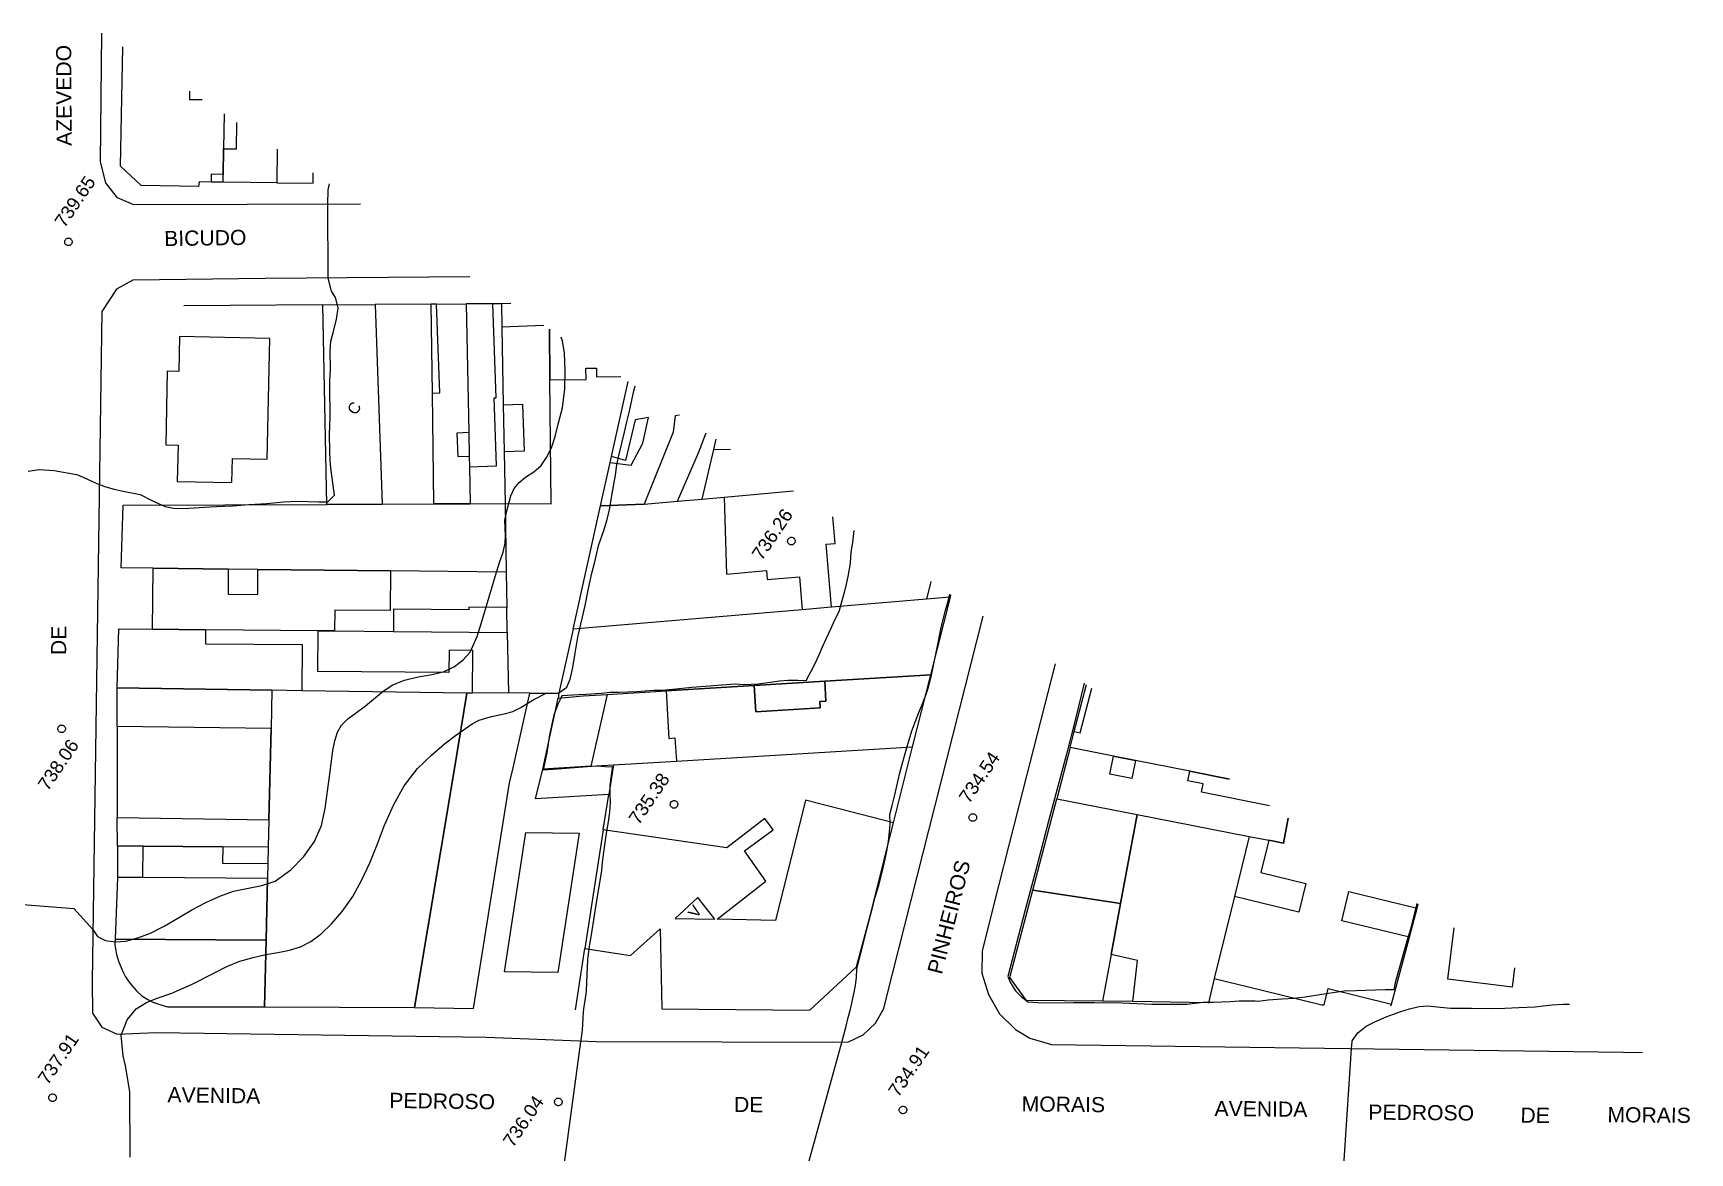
# Model space of a CAD drawing. Header units: metres. Extents: x 7 to 327053, y 40 to 7393807.
# Drawn here: x 326398.6 to 326617.5, y 7393131.5 to 7393279.5 of the extents above; entities that cross this region are included whole.
import ezdxf
from ezdxf.enums import TextEntityAlignment as Align

# ---------------------------------------------------------------- set-up
doc = ezdxf.new("R2010")
doc.units = ezdxf.units.M
doc.layers.get('0').update_dxf_attribs({"lineweight": 18})
for name, color, linetype, lineweight in [('100_SIST_VIARIO_MEIO_FIO', 1, 'Continuous', 18), ('160_P_SIMP_ASF_TOP', 7, 'Continuous', 18), ('206_MURO_E_MURO_ARRIMO', 7, 'Continuous', 18), ('214_PROJ_BEIRAL_EDIF', 10, 'Continuous', 18), ('228_CONST_FUND_RUINA_E_TOP', 10, 'Continuous', 18), ('600_CURVA_MESTRA', 14, 'Continuous', 18), ('604_CURVA_INTERM', 7, 'Continuous', 18), ('606_PTO_COTADO', 7, 'Continuous', 18), ('608_PTO_COTADO_INTERVIA', 1, 'Continuous', 18)]:
    doc.layers.add(name, color=color, linetype=linetype, lineweight=lineweight)
doc.styles.add('Style-Arial', font='arial.ttf', dxfattribs={"height": 1.75})

# ---------------------------------------------------------------- blocks, each defined once
blk = doc.blocks.new('SP09')
at = {"color": 0, "linetype": 'Continuous'}
blk.add_lwpolyline([(-0.03, -0.51), (-0.14, -0.49), (-0.24, -0.46), (-0.31, -0.42), (-0.35, -0.39), (-0.42, -0.31), (-0.47, -0.24), (-0.51, -0.15), (-0.52, -0.09), (-0.52, 0.03), (-0.51, 0.11), (-0.48, 0.2), (-0.44, 0.27), (-0.4, 0.33), (-0.32, 0.39), (-0.23, 0.44), (-0.15, 0.48), (-0.1, 0.48), (-0.03, 0.48), (0.08, 0.48), (0.19, 0.44), (0.27, 0.4), (0.35, 0.32), (0.41, 0.23), (0.46, 0.11), (0.48, 0.03), (0.48, -0.03), (0.47, -0.08), (0.44, -0.21), (0.38, -0.3), (0.31, -0.38), (0.23, -0.44), (0.1, -0.49), (0.02, -0.51)], close=True, dxfattribs=at)
blk = doc.blocks.new('SP10')
at = {"color": 0, "linetype": 'Continuous'}
blk.add_lwpolyline([(-0.03, -0.51), (-0.14, -0.49), (-0.24, -0.46), (-0.31, -0.42), (-0.35, -0.39), (-0.42, -0.31), (-0.47, -0.24), (-0.51, -0.15), (-0.52, -0.09), (-0.52, 0.03), (-0.51, 0.11), (-0.48, 0.2), (-0.44, 0.27), (-0.4, 0.33), (-0.32, 0.39), (-0.23, 0.44), (-0.15, 0.48), (-0.1, 0.48), (-0.03, 0.48), (0.08, 0.48), (0.19, 0.44), (0.27, 0.4), (0.35, 0.32), (0.41, 0.23), (0.46, 0.11), (0.48, 0.03), (0.48, -0.03), (0.47, -0.08), (0.44, -0.21), (0.38, -0.3), (0.31, -0.38), (0.23, -0.44), (0.1, -0.49), (0.02, -0.51)], close=True, dxfattribs=at)

msp = doc.modelspace()

# ---------------------------------------------------------------- linework, layer by layer
at = {"layer": '100_SIST_VIARIO_MEIO_FIO'}
for points in [[(326441.893, 7393256.866), (326411.946, 7393256.802), (326409.788, 7393257.723), (326408.232, 7393259.687), (326407.532, 7393262.475), (326407.727, 7393279.476)], [(326456.352, 7393247.298), (326429.342, 7393247.043), (326411.833, 7393246.847), (326409.647, 7393245.646), (326407.698, 7393242.703), (326406.441, 7393154.17)], [(326414.909, 7393147.436), (326458.534, 7393146.802), (326473.038, 7393146.265), (326506.264, 7393146.18), (326508.29, 7393147.139), (326509.924, 7393148.672), (326511.011, 7393150.631), (326511.378, 7393152.083), (326524.161, 7393202.424)], [(326533.649, 7393196.146), (326528.914, 7393177.575), (326526.167, 7393166.8), (326524.722, 7393161.051), (326524.026, 7393158.172), (326523.974, 7393155.282), (326524.852, 7393152.471), (326526.316, 7393149.9), (326528.413, 7393147.834), (326530.327, 7393146.711), (326533.149, 7393145.838), (326556.05, 7393145.534)], [(326406.441, 7393154.173), (326406.505, 7393149.997), (326407.737, 7393148.154), (326409.754, 7393147.227), (326414.909, 7393147.438)]]:
    msp.add_lwpolyline(points, dxfattribs=at)
at = {"layer": '100_SIST_VIARIO_MEIO_FIO', "flags": 128}
msp.add_lwpolyline([(326556.05, 7393145.534), (326608.729, 7393144.836), (326611.228, 7393144.807)], dxfattribs=at)
at = {"layer": '206_MURO_E_MURO_ARRIMO'}
for p, q in [((326423.73, 7393259.786), (326422.139, 7393259.807)), ((326436.892, 7393243.577), (326418.536, 7393243.464)), ((326451.946, 7393243.669), (326451.226, 7393243.665)), ((326460.514, 7393243.722), (326459.384, 7393243.715)), ((326461.736, 7393243.735), (326460.514, 7393243.722)), ((326519.819, 7393204.961), (326519.89, 7393205.251)), ((326536.171, 7393187.222), (326537.774, 7393193.416)), ((326512.293, 7393175.122), (326514.826, 7393185.163)), ((326409.768, 7393172.077), (326409.773, 7393167.939)), ((326543.932, 7393151.524), (326539.916, 7393151.597)), ((326554.048, 7393151.342), (326553.892, 7393151.345))]:
    msp.add_line(p, q, dxfattribs=at)
for points in [[(326460.514, 7393243.722), (326460.568, 7393240.648)], [(326460.748, 7393230.375), (326460.857, 7393224.165)], [(326474.879, 7393222.739), (326475.055, 7393223.533)], [(326488.501, 7393224.474), (326486.998, 7393217.923)], [(326489.919, 7393218.189), (326499.078, 7393219.024)], [(326461.137, 7393208.264), (326461.219, 7393203.58)], [(326464.272, 7393192.293), (326468.106, 7393192.285)], [(326475.291, 7393182.785), (326483.616, 7393183.286)], [(326473.962, 7393174.202), (326474.687, 7393178.884)], [(326470.279, 7393150.419), (326471.535, 7393158.527)]]:
    msp.add_lwpolyline(points, dxfattribs=at)
at = {"layer": '206_MURO_E_MURO_ARRIMO', "flags": 128}
for points in [[(326580.442, 7393160.036), (326581.463, 7393163.857)], [(326578.014, 7393150.946), (326578.082, 7393151.199)]]:
    msp.add_lwpolyline(points, dxfattribs=at)
at = {"layer": '214_PROJ_BEIRAL_EDIF'}
for points in [[(326422.139, 7393259.807), (326420.581, 7393259.827), (326420.503, 7393259.228), (326412.927, 7393259.355), (326410.197, 7393261.915), (326410.483, 7393277.653)], [(326419.298, 7393271.819), (326419.282, 7393270.725), (326420.987, 7393270.701)], [(326423.857, 7393268.802), (326423.792, 7393264.186), (326423.744, 7393260.818), (326422.153, 7393260.841), (326422.139, 7393259.807)], [(326430.87, 7393264.161), (326430.845, 7393259.694), (326423.73, 7393259.786), (326423.744, 7393260.818), (326423.792, 7393264.186), (326425.527, 7393264.177), (326425.546, 7393267.684)], [(326430.87, 7393264.161), (326430.845, 7393259.694), (326435.617, 7393259.632), (326435.643, 7393261.003)], [(326466.107, 7393240.842), (326460.568, 7393240.648), (326460.748, 7393230.375), (326463.285, 7393230.464), (326463.503, 7393224.258), (326460.857, 7393224.165), (326460.978, 7393217.31)], [(326460.978, 7393217.31), (326467.071, 7393217.265), (326466.902, 7393233.677), (326466.834, 7393240.361)], [(326466.834, 7393240.361), (326466.902, 7393233.677), (326471.685, 7393233.726), (326471.67, 7393235.213), (326473.049, 7393235.227), (326473.061, 7393234.085), (326476.269, 7393234.118)], [(326474.879, 7393222.739), (326477.638, 7393222.391), (326479.18, 7393225.299), (326479.922, 7393228.686), (326478.174, 7393228.395), (326476.895, 7393223.02), (326475.055, 7393223.533), (326477.263, 7393233.46)], [(326484.034, 7393228.979), (326483.45, 7393228.934), (326483.205, 7393226.737), (326479.371, 7393217.228), (326473.608, 7393217.026), (326474.879, 7393222.739)], [(326484.034, 7393228.979), (326483.45, 7393228.934), (326483.205, 7393226.737), (326479.371, 7393217.228)], [(326479.371, 7393217.228), (326483.782, 7393217.63), (326486.546, 7393224.01), (326487.553, 7393226.65)], [(326488.81, 7393225.819), (326488.501, 7393224.474), (326490.764, 7393224.525)], [(326517.229, 7393207.012), (326516.65, 7393204.693), (326504.121, 7393203.63), (326503.416, 7393211.941), (326504.6, 7393212.041), (326504.301, 7393215.567)], [(326551.433, 7393181.95), (326544.269, 7393183.37), (326541.367, 7393183.946), (326535.618, 7393185.086), (326536.171, 7393187.222), (326536.949, 7393187.021), (326538.483, 7393192.947)], [(326541.367, 7393183.946), (326535.618, 7393185.086), (326533.863, 7393178.307), (326544.47, 7393176.234), (326559.263, 7393173.342), (326561.865, 7393172.834), (326563.837, 7393172.448), (326564.429, 7393175.777)], [(326561.985, 7393177.394), (326552.967, 7393179.182), (326553.184, 7393180.273), (326551.18, 7393180.67), (326551.433, 7393181.95), (326544.269, 7393183.37), (326543.795, 7393180.983), (326540.893, 7393181.559), (326541.367, 7393183.946)], [(326561.985, 7393177.394), (326552.967, 7393179.182), (326553.184, 7393180.273), (326551.18, 7393180.67), (326551.433, 7393181.95)], [(326556.67, 7393180.911), (326551.433, 7393181.95)], [(326551.433, 7393181.95), (326556.67, 7393180.911)], [(326564.429, 7393175.777), (326563.837, 7393172.448), (326561.865, 7393172.834), (326560.825, 7393168.575), (326566.774, 7393167.122), (326565.85, 7393163.337), (326557.328, 7393165.417), (326554.677, 7393154.56), (326561.001, 7393153.017)]]:
    msp.add_lwpolyline(points, dxfattribs=at)
for points in [[(326451.377, 7393231.897), (326451.226, 7393243.665), (326443.811, 7393243.619), (326444.737, 7393217.245), (326451.565, 7393217.272)], [(326451.377, 7393231.897), (326452.358, 7393231.931), (326451.946, 7393243.669), (326455.861, 7393243.693), (326456.189, 7393226.694), (326454.618, 7393226.639), (326454.728, 7393223.522), (326456.25, 7393223.576), (326456.277, 7393222.166), (326456.371, 7393217.292), (326451.565, 7393217.272)], [(326456.189, 7393226.694), (326456.25, 7393223.576), (326456.277, 7393222.166), (326459.855, 7393222.292), (326459.539, 7393231.291), (326459.82, 7393231.301), (326459.384, 7393243.715), (326455.861, 7393243.693)], [(326417.989, 7393239.381), (326417.887, 7393234.785), (326416.368, 7393234.818), (326416.152, 7393225.093), (326417.782, 7393225.057), (326417.675, 7393220.251), (326424.903, 7393220.091), (326424.974, 7393223.291), (326429.562, 7393223.19), (326429.915, 7393239.117)], [(326445.871, 7393208.43), (326428.333, 7393208.619), (326424.414, 7393208.662), (326414.478, 7393208.769), (326410.28, 7393208.815), (326410.513, 7393217.107), (326437.441, 7393217.215), (326444.737, 7393217.245), (326451.565, 7393217.272), (326456.371, 7393217.292), (326460.978, 7393217.31), (326461.137, 7393208.264)], [(326500.234, 7393203.301), (326469.985, 7393200.736), (326473.608, 7393217.026), (326479.371, 7393217.228), (326483.782, 7393217.63), (326486.998, 7393217.923), (326489.919, 7393218.189), (326490.238, 7393208.013), (326495.506, 7393208.459), (326495.604, 7393207.302), (326499.864, 7393207.663)], [(326428.333, 7393208.619), (326445.871, 7393208.43), (326445.825, 7393203.192), (326438.489, 7393203.256), (326438.465, 7393200.506), (326436.281, 7393200.525), (326421.432, 7393200.656), (326414.407, 7393200.718), (326414.478, 7393208.769), (326424.414, 7393208.662), (326424.385, 7393205.356), (326428.304, 7393205.322)], [(326461.277, 7393200.305), (326461.219, 7393203.58), (326456.213, 7393203.624), (326456.21, 7393203.267), (326446.264, 7393203.354), (326446.239, 7393200.437)], [(326516.65, 7393204.693), (326504.121, 7393203.63), (326500.234, 7393203.301), (326469.985, 7393200.736), (326468.106, 7393192.285), (326468.017, 7393191.629), (326471.318, 7393191.922), (326474.471, 7393192.112), (326482.26, 7393192.58), (326493.9, 7393193.281), (326503.222, 7393193.841), (326517.227, 7393194.684), (326519.819, 7393204.961)], [(326434.121, 7393192.599), (326430.186, 7393192.658), (326409.738, 7393192.965), (326409.946, 7393200.758), (326414.407, 7393200.718), (326421.432, 7393200.656), (326421.415, 7393198.798), (326434.175, 7393198.685)], [(326436.281, 7393200.525), (326438.465, 7393200.506), (326446.239, 7393200.437), (326461.277, 7393200.305), (326461.417, 7393192.299), (326456.679, 7393192.275), (326456.729, 7393197.913), (326453.583, 7393197.941), (326453.557, 7393195.002), (326436.234, 7393195.155)], [(326409.738, 7393192.965), (326430.186, 7393192.658), (326430.067, 7393187.604), (326409.746, 7393187.855)], [(326429.648, 7393169.774), (326429.602, 7393167.802), (326429.41, 7393159.646), (326429.203, 7393150.849), (326449.035, 7393150.727), (326454.312, 7393182.336), (326455.933, 7393192.271), (326434.121, 7393192.599), (326430.186, 7393192.658), (326430.067, 7393187.604), (326429.784, 7393175.535), (326429.699, 7393171.939)], [(326483.616, 7393183.286), (326514.826, 7393185.163), (326517.227, 7393194.684), (326503.222, 7393193.841), (326503.379, 7393191.222), (326502.55, 7393191.172), (326502.601, 7393190.324), (326494.109, 7393189.813), (326493.9, 7393193.281), (326482.26, 7393192.58), (326482.638, 7393186.3), (326483.431, 7393186.348)], [(326503.222, 7393193.841), (326493.9, 7393193.281), (326494.109, 7393189.813), (326502.601, 7393190.324), (326502.55, 7393191.172), (326503.379, 7393191.222)], [(326456.809, 7393150.614), (326461.587, 7393180.412), (326462.063, 7393182.393), (326464.272, 7393192.293), (326461.417, 7393192.299), (326456.679, 7393192.275), (326455.933, 7393192.271), (326454.312, 7393182.336), (326449.035, 7393150.727)], [(326465.988, 7393182.225), (326468.017, 7393191.629), (326471.318, 7393191.922), (326474.471, 7393192.112), (326472.33, 7393182.607)], [(326409.762, 7393175.836), (326429.784, 7393175.535), (326430.067, 7393187.604), (326409.746, 7393187.855)], [(326541.367, 7393183.946), (326544.269, 7393183.37), (326543.795, 7393180.983), (326540.893, 7393181.559)], [(326475.291, 7393182.785), (326474.687, 7393178.884), (326464.991, 7393178.301), (326465.988, 7393182.225), (326472.33, 7393182.607)], [(326473.962, 7393174.202), (326471.535, 7393158.527), (326477.562, 7393157.603), (326481.469, 7393161.148), (326481.701, 7393150.572), (326501.257, 7393150.378), (326507.399, 7393156.123), (326509.201, 7393162.861), (326512.293, 7393175.122), (326500.67, 7393178.113), (326496.723, 7393162.232), (326488.991, 7393162.398), (326495.434, 7393167.45), (326492.611, 7393171.423), (326496.384, 7393174.223), (326495.304, 7393175.699), (326490.292, 7393171.833)], [(326533.863, 7393178.307), (326544.47, 7393176.234), (326542.295, 7393164.468), (326530.686, 7393166.236)], [(326423.691, 7393171.981), (326413.166, 7393172.054), (326409.768, 7393172.077), (326409.762, 7393175.836), (326429.784, 7393175.535), (326429.699, 7393171.939)], [(326541.055, 7393157.758), (326542.295, 7393164.468), (326544.47, 7393176.234), (326559.263, 7393173.342), (326557.328, 7393165.417), (326554.677, 7393154.56), (326553.892, 7393151.345), (326543.932, 7393151.524), (326544.541, 7393156.951)], [(326463.727, 7393173.866), (326470.795, 7393173.764), (326467.974, 7393155.362), (326460.906, 7393155.468)], [(326429.602, 7393167.802), (326413.137, 7393167.916), (326413.166, 7393172.054), (326423.691, 7393171.981), (326423.676, 7393169.815), (326429.648, 7393169.774)], [(326413.137, 7393167.916), (326409.773, 7393167.939), (326409.483, 7393159.783), (326429.41, 7393159.646), (326429.602, 7393167.802)], [(326483.46, 7393162.515), (326488.682, 7393162.403), (326486.46, 7393165.267)], [(326541.055, 7393157.758), (326539.916, 7393151.597), (326529.848, 7393151.661), (326527.648, 7393154.694), (326530.686, 7393166.236), (326542.295, 7393164.468)], [(326429.203, 7393150.849), (326429.41, 7393159.646), (326409.483, 7393159.783), (326409.454, 7393158.985), (326409.548, 7393158.253), (326409.663, 7393157.737), (326409.926, 7393156.868), (326410.49, 7393155.482), (326410.843, 7393154.803), (326411.319, 7393154.101), (326411.667, 7393153.644), (326412.306, 7393152.937), (326412.999, 7393152.298), (326413.778, 7393151.798), (326414.472, 7393151.45), (326415.387, 7393151.129), (326416.38, 7393150.845)]]:
    msp.add_lwpolyline(points, close=True, dxfattribs=at)
at = {"layer": '214_PROJ_BEIRAL_EDIF', "flags": 128}
for points in [[(326561.001, 7393153.017), (326568.863, 7393151.097), (326569.21, 7393151.092), (326569.734, 7393153.237), (326578.082, 7393151.199), (326580.442, 7393160.036), (326571.53, 7393162.212), (326572.468, 7393166.053), (326581.463, 7393163.857), (326581.61, 7393164.407)], [(326594.322, 7393155.995), (326594.006, 7393153.449), (326585.544, 7393154.498), (326586.381, 7393161.25)]]:
    msp.add_lwpolyline(points, dxfattribs=at)
at = {"layer": '228_CONST_FUND_RUINA_E_TOP'}
msp.add_lwpolyline([(326443.811, 7393243.619), (326444.737, 7393217.245), (326437.441, 7393217.215), (326436.892, 7393243.577)], close=True, dxfattribs=at)
at = {"layer": '600_CURVA_MESTRA', "elevation": 735}
for points in [[(326500.954, 7393129.685), (326505.509, 7393146.278), (326505.737, 7393147.115), (326505.981, 7393148.1), (326506.329, 7393149.43), (326506.624, 7393150.525), (326507.034, 7393152.312), (326507.282, 7393153.652), (326507.403, 7393154.715), (326507.446, 7393155.86), (326508.278, 7393159.106), (326508.811, 7393161.279), (326509.469, 7393163.762), (326509.866, 7393165.306), (326510.339, 7393166.898), (326510.759, 7393168.434), (326511.115, 7393169.942), (326511.426, 7393171.38), (326511.618, 7393172.729), (326511.756, 7393173.952), (326511.856, 7393175.014), (326511.829, 7393176.262), (326512.123, 7393177.428), (326512.481, 7393178.834), (326513.153, 7393181.759), (326513.529, 7393183.201), (326513.919, 7393184.608), (326514.739, 7393187.291), (326515.19, 7393188.554), (326515.631, 7393189.71), (326516.219, 7393191.075), (326516.67, 7393192.266), (326516.919, 7393193.071), (326517.262, 7393194.443), (326518.103, 7393198.49), (326518.601, 7393200.963), (326519.173, 7393203.202), (326519.515, 7393204.43), (326519.741, 7393205.349)], [(326537.496, 7393193.6), (326536.342, 7393188.877), (326535.137, 7393184.192), (326532.782, 7393175.373), (326531.398, 7393170.08), (326529.637, 7393163.475), (326527.406, 7393154.84), (326527.754, 7393154.015), (326528.407, 7393152.931), (326529.148, 7393152.214), (326530.049, 7393151.496), (326532.043, 7393151.354), (326536.114, 7393151.386), (326538.859, 7393151.386), (326542.523, 7393151.356), (326546.425, 7393151.175), (326551.07, 7393151.174), (326553.208, 7393151.456), (326554.54, 7393151.468), (326556.754, 7393151.545), (326557.947, 7393151.606), (326559.38, 7393151.642), (326560.07, 7393151.609)]]:
    msp.add_lwpolyline(points, dxfattribs=at)
at = {"layer": '600_CURVA_MESTRA', "elevation": 735, "flags": 128}
msp.add_lwpolyline([(326560.07, 7393151.609), (326560.47, 7393151.59), (326561.782, 7393151.766), (326563.621, 7393151.899), (326565.195, 7393151.992), (326566.661, 7393152.165), (326569.441, 7393152.607), (326571.827, 7393152.935), (326573.313, 7393153.001), (326577.3, 7393153.098), (326578.439, 7393153.141), (326578.67, 7393154.228), (326580.264, 7393159.864), (326580.631, 7393161.151), (326581.473, 7393164.498)], dxfattribs=at)
at = {"layer": '604_CURVA_INTERM', "flags": 128}
for points, elevation in [([(326397.986, 7393221.585), (326399.416, 7393221.826), (326401.413, 7393221.702), (326404.359, 7393221.18), (326405.151, 7393220.866), (326405.997, 7393220.463), (326407.373, 7393219.845), (326408.258, 7393219.532), (326409.366, 7393219.223), (326410.517, 7393218.967), (326412.791, 7393218.522), (326414.3, 7393217.748), (326416.079, 7393216.923), (326417.163, 7393216.712), (326418.495, 7393216.686), (326421.975, 7393216.893), (326423.76, 7393216.956), (326425.023, 7393217.023), (326427.115, 7393217.186), (326429.496, 7393217.309), (326431.696, 7393217.534), (326433.608, 7393217.65), (326436.372, 7393217.548), (326437.567, 7393217.534), (326438.465, 7393218.418), (326438.011, 7393221.686), (326437.893, 7393222.956), (326437.815, 7393224.204), (326437.809, 7393226.497), (326437.888, 7393228.723), (326437.888, 7393230.004), (326437.84, 7393231.608), (326437.833, 7393233.511), (326437.911, 7393235.091), (326437.87, 7393237.462), (326437.976, 7393238.797), (326438.259, 7393239.859), (326438.715, 7393241.691), (326438.957, 7393243.193), (326438.6, 7393244.531), (326438.038, 7393245.392), (326437.617, 7393247.121), (326437.561, 7393256.857), (326437.636, 7393258.757), (326437.807, 7393259.57)], 739), ([(326396.763, 7393164.413), (326403.998, 7393163.815), (326406.538, 7393161.045), (326407.162, 7393160.127), (326408.187, 7393159.612), (326409.471, 7393159.415), (326410.874, 7393159.525), (326412.46, 7393159.928), (326414.161, 7393160.574), (326415.939, 7393161.479), (326417.768, 7393162.528), (326419.622, 7393163.628), (326421.465, 7393164.631), (326423.313, 7393165.46), (326425.106, 7393166.094), (326428.86, 7393166.858), (326430.623, 7393167.442), (326432.674, 7393168.936), (326434.399, 7393170.686), (326435.808, 7393172.689), (326436.732, 7393174.776), (326437.221, 7393177.015), (326437.801, 7393181.251), (326438.247, 7393184.679), (326438.488, 7393185.993), (326438.842, 7393187.106), (326439.372, 7393188.058), (326440.217, 7393188.896), (326441.356, 7393189.705), (326442.541, 7393190.59), (326444.86, 7393192.525), (326446.16, 7393193.358), (326447.7, 7393194.003), (326449.502, 7393194.423), (326451.339, 7393194.735), (326452.933, 7393195.139), (326454.298, 7393195.788), (326455.451, 7393196.654), (326456.379, 7393197.701), (326457.292, 7393199.755), (326457.921, 7393201.754), (326459.733, 7393207.826), (326460.271, 7393209.524), (326460.734, 7393210.911), (326460.994, 7393212.086), (326461.027, 7393213.101), (326460.973, 7393215.126), (326461.161, 7393216.196), (326461.763, 7393218.324), (326462.192, 7393219.309), (326462.832, 7393220.118), (326463.689, 7393220.792), (326464.777, 7393221.501), (326465.733, 7393222.344), (326466.48, 7393223.421), (326467.098, 7393224.687), (326467.598, 7393226.18), (326468.044, 7393227.976), (326468.569, 7393229.954), (326468.868, 7393232.486), (326468.941, 7393234.895), (326468.837, 7393237.183), (326468.55, 7393238.837), (326468.407, 7393239.321)], 738), ([(326411.464, 7393130.962), (326411.394, 7393139.65), (326410.841, 7393143.028), (326410.532, 7393144.362), (326410.269, 7393147.08), (326411.077, 7393149.112), (326412.247, 7393150.556), (326413.598, 7393151.404), (326415.017, 7393151.97), (326416.985, 7393152.654), (326418.163, 7393153.148), (326419.569, 7393153.792), (326422.585, 7393155.32), (326424.242, 7393156.141), (326425.967, 7393156.855), (326427.695, 7393157.355), (326429.368, 7393157.731), (326430.988, 7393158.016), (326432.516, 7393158.308), (326433.941, 7393158.759), (326435.318, 7393159.482), (326436.69, 7393160.487), (326438.062, 7393161.802), (326439.474, 7393163.443), (326440.866, 7393165.422), (326442.085, 7393167.589), (326443.166, 7393169.925), (326444.14, 7393172.36), (326445.055, 7393174.827), (326446.279, 7393177.556), (326447.659, 7393180.048), (326449.427, 7393182.337), (326451.275, 7393184.086), (326452.983, 7393185.578), (326454.445, 7393186.673), (326456.652, 7393188.223), (326457.567, 7393188.707), (326459.206, 7393189.18), (326461.068, 7393189.577), (326462.032, 7393189.865), (326462.966, 7393190.341), (326463.886, 7393190.885), (326464.788, 7393191.452), (326466.427, 7393192.256), (326468.075, 7393192.318), (326469.14, 7393193.049), (326469.567, 7393194.115), (326469.951, 7393195.647), (326470.252, 7393197.567), (326470.618, 7393199.688), (326471.587, 7393203.872), (326472.01, 7393206.086), (326472.466, 7393208.141), (326472.835, 7393209.621), (326473.378, 7393211.927), (326473.982, 7393213.613), (326474.478, 7393215.236), (326474.812, 7393216.731), (326475.058, 7393218.128), (326475.288, 7393219.606), (326475.561, 7393221.067), (326475.758, 7393222.418), (326476.048, 7393223.864), (326476.758, 7393226.738), (326477.072, 7393228.131), (326477.407, 7393229.51), (326478.006, 7393232.2), (326478.175, 7393232.856)], 737), ([(326507.053, 7393213.746), (326506.872, 7393212.193), (326506.643, 7393210.891), (326506.571, 7393209.461), (326506.27, 7393207.681), (326506.044, 7393206.662), (326505.768, 7393205.569), (326505.454, 7393204.48), (326505.058, 7393203.019), (326504.48, 7393201.834), (326504.015, 7393200.806), (326503.347, 7393199.41), (326502.868, 7393198.349), (326502.391, 7393197.21), (326501.865, 7393196.073), (326501.355, 7393195.062), (326500.858, 7393194.156), (326500.744, 7393193.901), (326499.647, 7393193.945), (326498.334, 7393193.946), (326497.231, 7393193.875), (326495.99, 7393193.666), (326494.416, 7393193.455), (326492.529, 7393193.384), (326491.392, 7393193.444), (326489.571, 7393193.348), (326487.99, 7393193.181), (326485.675, 7393193.003), (326483.168, 7393192.745), (326481.663, 7393192.615), (326480.628, 7393192.634), (326479.484, 7393192.545), (326478.388, 7393192.433), (326475.967, 7393192.356), (326474.867, 7393192.353), (326473.722, 7393192.235), (326471.64, 7393192.098), (326470.675, 7393192.068), (326468.467, 7393191.926), (326467.925, 7393190.686), (326467.447, 7393189.382), (326466.856, 7393186.782), (326466.658, 7393185.562), (326466.502, 7393184.396), (326466.03, 7393182.155), (326467.349, 7393182.24), (326468.504, 7393182.319), (326470.709, 7393182.503), (326473.073, 7393182.661), (326474.157, 7393182.569), (326475.193, 7393182.526), (326475.142, 7393182.314), (326474.96, 7393181.1), (326474.832, 7393180.057), (326474.825, 7393178.998), (326474.849, 7393177.792), (326474.776, 7393176.563), (326474.611, 7393175.259), (326474.354, 7393173.765), (326474.079, 7393171.906), (326473.829, 7393169.933), (326473.706, 7393168.825), (326472.978, 7393164.3), (326472.776, 7393162.916), (326472.337, 7393160.352), (326472.108, 7393158.855), (326471.886, 7393157.059), (326471.825, 7393156.039), (326471.755, 7393154.149), (326471.678, 7393152.853), (326471.501, 7393151.676), (326471.359, 7393150.57), (326471.257, 7393149.502), (326471.205, 7393148.403), (326471.116, 7393147.36), (326470.962, 7393146.197), (326468.776, 7393130.22)], 736), ([(326571.748, 7393129.185), (326572.807, 7393145.312), (326572.88, 7393146.221), (326572.905, 7393146.329), (326573.635, 7393147.4), (326574.756, 7393148.275), (326575.877, 7393148.858), (326577.384, 7393149.506), (326579.329, 7393150.212), (326580.483, 7393150.585), (326581.744, 7393150.877), (326582.863, 7393150.963), (326584.132, 7393150.823), (326585.898, 7393150.672), (326587.336, 7393150.643), (326588.639, 7393150.657), (326591.401, 7393150.627), (326593.071, 7393150.666), (326594.919, 7393150.749), (326597.068, 7393150.815), (326598.122, 7393150.978), (326599.304, 7393151.081), (326600.777, 7393151.168), (326601.605, 7393151.175)], 734)]:
    msp.add_lwpolyline(points, dxfattribs=dict(at, elevation=elevation))

# ---------------------------------------------------------------- block references
at = {"layer": '606_PTO_COTADO', "rotation": 55.83005668387076}
for p in [(326498.811, 7393212.392, 736.257), (326402.413, 7393187.585, 738.06), (326483.313, 7393177.603, 735.382), (326522.785, 7393175.865, 734.542), (326468.031, 7393138.293, 736.042)]:
    msp.add_blockref('SP09', p, dxfattribs=at)
at = {"layer": '608_PTO_COTADO_INTERVIA', "rotation": 55.83005668387076}
for p in [(326403.31, 7393251.929, 739.654), (326401.214, 7393138.851, 737.909), (326513.555, 7393137.231, 734.912)]:
    msp.add_blockref('SP10', p, dxfattribs=at)

# ---------------------------------------------------------------- texts
at = {"layer": '160_P_SIMP_ASF_TOP', "style": 'Style-Arial'}
for s, rotation, p in [('AZEVEDO', 90.2999, (326402.735, 7393264.571)), ('DE', 89.42997, (326401.999, 7393197.304)), ('PINHEIROS', 75.67634, (326517.709, 7393155.256)), ('AVENIDA', 359.16745, (326416.389, 7393139.231)), ('PEDROSO', 359.16745, (326445.693, 7393138.482)), ('DE', 359.43094, (326491.229, 7393137.94)), ('MORAIS', 359.39473, (326529.232, 7393138.015)), ('AVENIDA', 359.39473, (326554.708, 7393137.416)), ('PEDROSO', 359.47608, (326575.025, 7393136.929)), ('DE', 359.34175, (326595.121, 7393136.527)), ('MORAIS', 359.47608, (326606.612, 7393136.592))]:
    msp.add_text(s, height=2, rotation=rotation, dxfattribs=at).set_placement(p, align=Align.MIDDLE_LEFT)
msp.add_text('BICUDO', height=2, rotation=0.83006, dxfattribs=at).set_placement((326415.965, 7393251.341))
at = {"layer": '214_PROJ_BEIRAL_EDIF', "style": 'Style-Arial'}
msp.add_text('V', height=1.5, rotation=55.83006, dxfattribs=at).set_placement((326486.281, 7393162.415))
at = {"layer": '228_CONST_FUND_RUINA_E_TOP', "style": 'Style-Arial'}
msp.add_text('C', height=1.5, rotation=55.83006, dxfattribs=at).set_placement((326441.248, 7393228.879))
at = {"layer": '606_PTO_COTADO', "style": 'Style-Arial'}
for s, p in [('736.26', (326496.279, 7393213.257, 736.257)), ('738.06', (326401.958, 7393182.812, 738.06)), ('734.54', (326523.644, 7393181.158, 734.542)), ('735.38', (326480.013, 7393178.346, 735.382)), ('736.04', (326463.403, 7393135.721, 736.042))]:
    msp.add_text(s, height=1.75, rotation=55.83006, dxfattribs=at).set_placement(p, align=Align.MIDDLE_CENTER)
at = {"layer": '608_PTO_COTADO_INTERVIA', "style": 'Style-Arial'}
for s, p in [('739.65', (326404.168, 7393257.222, 739.654)), ('737.91', (326401.957, 7393143.973, 737.909)), ('734.91', (326514.298, 7393142.353, 734.912))]:
    msp.add_text(s, height=1.75, rotation=55.83006, dxfattribs=at).set_placement(p, align=Align.MIDDLE_CENTER)

doc.saveas('drawing.dxf')
